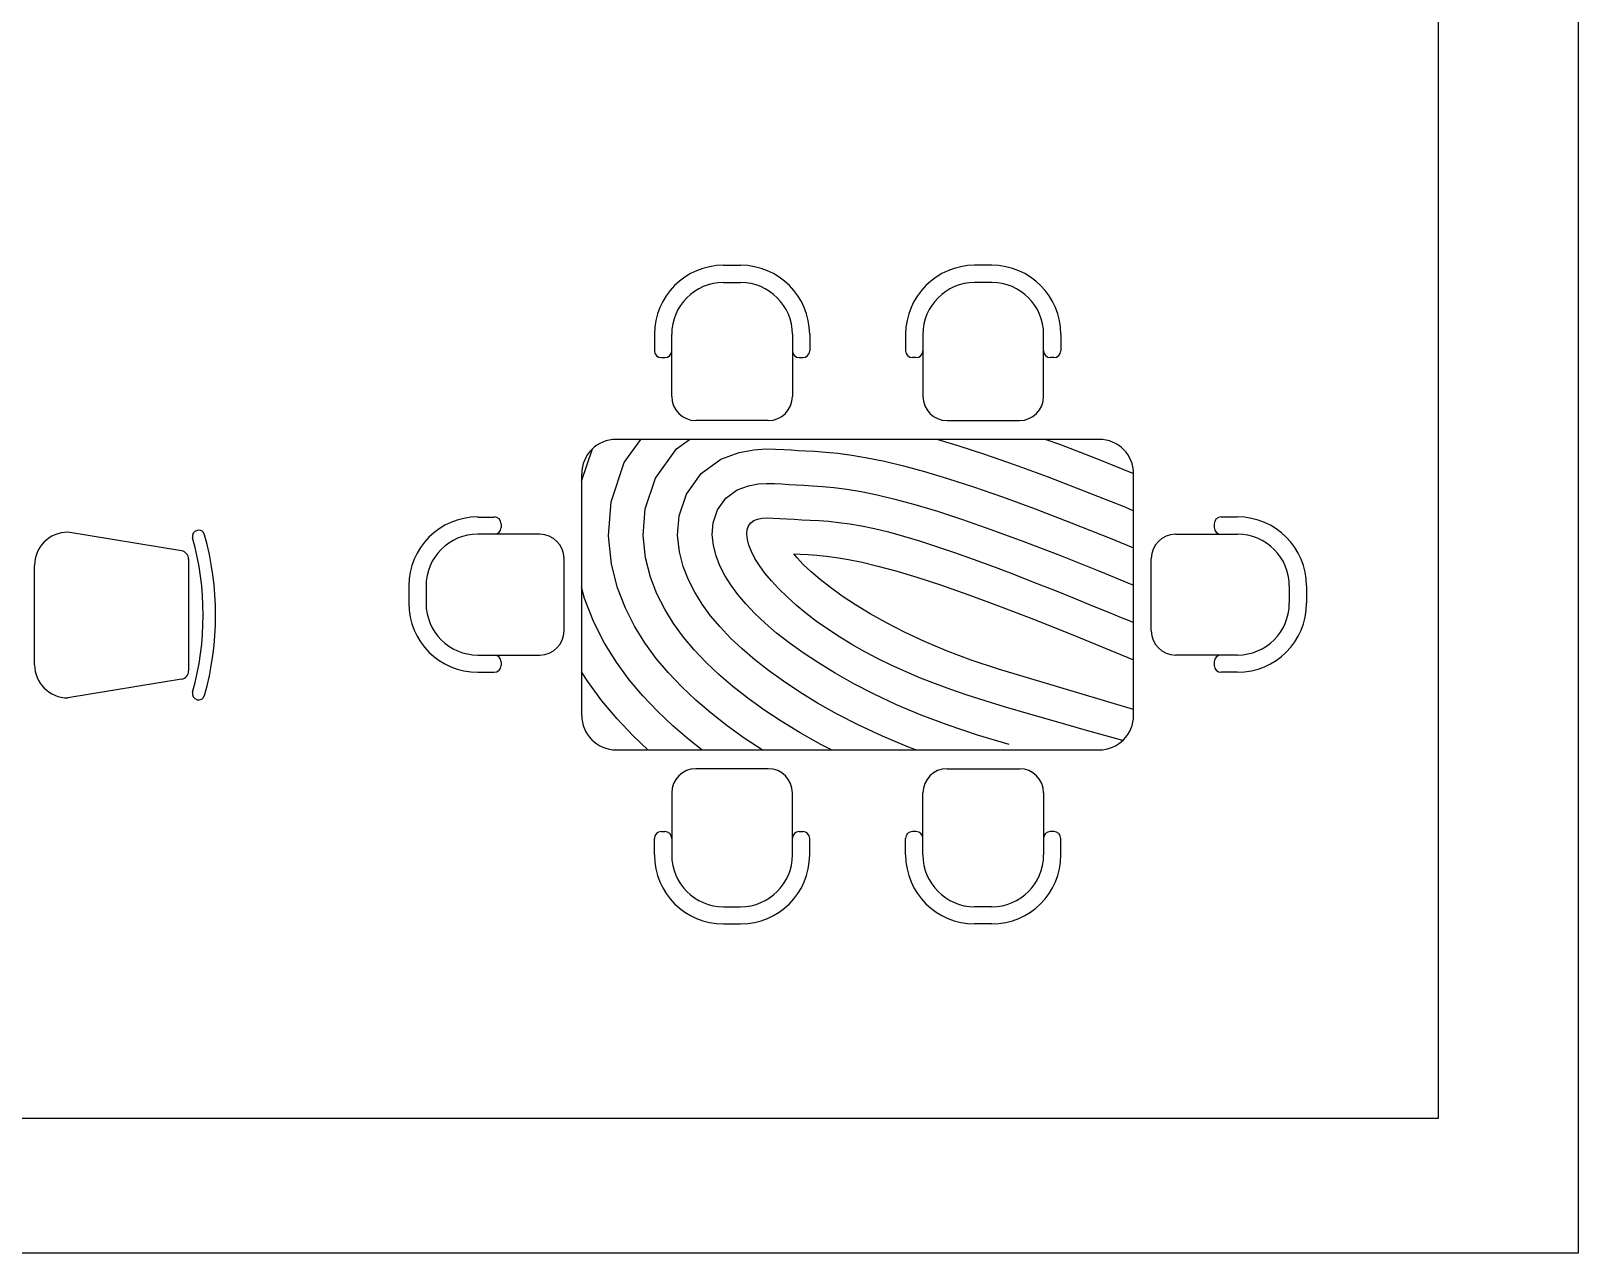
# Model space of a CAD drawing. Header units: inches. Extents: x 5.3 to 47.8, y 15.8 to 40.6.
# Drawn here: x 22.571 to 26.308, y 15.778 to 18.73 of the extents above; entities that cross this region are included whole.
import ezdxf

# ---------------------------------------------------------------- set-up
doc = ezdxf.new("R2010")
doc.units = ezdxf.units.IN
doc.header["$MEASUREMENT"] = 0
doc.layers.add('02', color=2, linetype='Continuous')
doc.layers.add('kadrbm', color=4, linetype='Continuous')

# ---------------------------------------------------------------- blocks, each defined once
blk = doc.blocks.new('kadrbm')
at = {"layer": 'kadrbm', "color": 4}
blk.add_lwpolyline([(0, 0), (0, 24.7972), (21, 24.7972), (21, 0), (0, 0)], close=True, dxfattribs=at)
blk.add_lwpolyline([(20.6631, 0.3257), (20.6631, 24.4603), (0.3369, 24.4603), (0.3369, 0.3257), (20.6631, 0.3257)], dxfattribs=at)

msp = doc.modelspace()

# ---------------------------------------------------------------- linework, layer by layer
at = {"layer": '02'}
for p, q in [((24.2437, 18.1637, -0.1714), (24.2853, 18.1637, -0.1714)), ((24.8921, 18.1637, -0.1714), (24.8505, 18.1637, -0.1714)), ((24.2437, 18.122, -0.1714), (24.2853, 18.122, -0.1714)), ((24.8921, 18.122, -0.1714), (24.8505, 18.122, -0.1714)), ((24.077, 17.997, -0.1714), (24.077, 17.9574, -0.1714)), ((24.1187, 17.847, -0.1714), (24.1187, 17.997, -0.1714)), ((24.4103, 17.997, -0.1714), (24.4103, 17.847, -0.1714)), ((24.452, 17.997, -0.1714), (24.452, 17.9574, -0.1714)), ((24.6838, 17.997, -0.1714), (24.6838, 17.9574, -0.1714)), ((24.7255, 17.997, -0.1714), (24.7255, 17.847, -0.1714)), ((25.0171, 17.847, -0.1714), (25.0171, 17.997, -0.1714)), ((25.0588, 17.997, -0.1714), (25.0588, 17.9574, -0.1714)), ((24.0937, 17.9407, -0.1714), (24.102, 17.9407, -0.1714)), ((24.427, 17.9407, -0.1714), (24.4353, 17.9407, -0.1714)), ((24.7088, 17.9407, -0.1714), (24.7005, 17.9407, -0.1714)), ((25.0421, 17.9407, -0.1714), (25.0338, 17.9407, -0.1714)), ((24.352, 17.7887, -0.1714), (24.177, 17.7887, -0.1714)), ((24.7838, 17.7887, -0.1714), (24.9588, 17.7887, -0.1714)), ((23.9012, 17.6426, -0.1714), (23.9272, 17.7203, -0.1714)), ((25.1512, 17.7432, -0.1714), (23.9846, 17.7432, -0.1714)), ((24.0041, 17.6876, -0.1714), (24.0439, 17.7432, -0.1714)), ((24.0792, 17.6493, -0.1714), (24.13, 17.7204, -0.1714)), ((24.13, 17.7204, -0.1714), (24.1616, 17.7432, -0.1714)), ((24.2818, 17.7119, -0.1714), (24.3175, 17.7183, -0.1714)), ((24.3175, 17.7183, -0.1714), (24.3458, 17.7201, -0.1714)), ((24.3458, 17.7201, -0.1714), (24.3692, 17.7198, -0.1714)), ((24.3692, 17.7198, -0.1714), (24.3894, 17.7188, -0.1714)), ((24.3894, 17.7188, -0.1714), (24.4073, 17.7176, -0.1714)), ((24.4073, 17.7176, -0.1714), (24.424, 17.7166, -0.1714)), ((24.424, 17.7166, -0.1714), (24.4421, 17.7156, -0.1714)), ((24.4421, 17.7156, -0.1714), (24.4641, 17.7145, -0.1714)), ((24.4641, 17.7145, -0.1714), (24.4901, 17.7126, -0.1714)), ((24.7612, 17.7432, -0.1714), (24.8102, 17.7285, -0.1714)), ((24.8102, 17.7285, -0.1714), (24.8746, 17.7075, -0.1714)), ((25.0228, 17.7432, -0.1714), (25.0551, 17.7313, -0.1714)), ((25.0551, 17.7313, -0.1714), (25.1448, 17.6969, -0.1714)), ((23.9724, 17.5924, -0.1714), (24.0041, 17.6876, -0.1714)), ((24.1899, 17.6609, -0.1714), (24.2373, 17.6952, -0.1714)), ((24.2373, 17.6952, -0.1714), (24.2818, 17.7119, -0.1714)), ((24.4901, 17.7126, -0.1714), (24.5201, 17.7097, -0.1714)), ((24.5201, 17.7097, -0.1714), (24.5538, 17.7052, -0.1714)), ((24.5538, 17.7052, -0.1714), (24.5912, 17.6989, -0.1714)), ((24.5912, 17.6989, -0.1714), (24.6326, 17.6905, -0.1714)), ((24.6326, 17.6905, -0.1714), (24.6784, 17.6796, -0.1714)), ((24.6784, 17.6796, -0.1714), (24.7291, 17.6659, -0.1714)), ((24.8746, 17.7075, -0.1714), (24.9461, 17.6826, -0.1714)), ((24.9461, 17.6826, -0.1714), (25.0257, 17.6533, -0.1714)), ((25.1448, 17.6969, -0.1714), (25.2346, 17.661, -0.1714)), ((23.9012, 17.6599, -0.1714), (23.9012, 17.0766, -0.1714)), ((24.0546, 17.5756, -0.1714), (24.0792, 17.6493, -0.1714)), ((24.1543, 17.6111, -0.1714), (24.1899, 17.6609, -0.1714)), ((24.7291, 17.6659, -0.1714), (24.7853, 17.649, -0.1714)), ((24.7853, 17.649, -0.1714), (24.848, 17.6286, -0.1714)), ((25.0257, 17.6533, -0.1714), (25.1144, 17.6193, -0.1714)), ((25.2346, 17.0766, -0.1714), (25.2346, 17.6599, -0.1714)), ((24.1368, 17.5588, -0.1714), (24.1543, 17.6111, -0.1714)), ((24.2498, 17.6013, -0.1714), (24.2771, 17.6211, -0.1714)), ((24.2771, 17.6211, -0.1714), (24.304, 17.6313, -0.1714)), ((24.304, 17.6313, -0.1714), (24.3274, 17.6355, -0.1714)), ((24.3274, 17.6355, -0.1714), (24.3479, 17.6367, -0.1714)), ((24.3479, 17.6367, -0.1714), (24.3667, 17.6365, -0.1714)), ((24.3667, 17.6365, -0.1714), (24.3846, 17.6356, -0.1714)), ((24.3846, 17.6356, -0.1714), (24.4019, 17.6345, -0.1714)), ((24.4019, 17.6345, -0.1714), (24.4192, 17.6334, -0.1714)), ((24.4192, 17.6334, -0.1714), (24.4377, 17.6324, -0.1714)), ((24.4377, 17.6324, -0.1714), (24.4589, 17.6313, -0.1714)), ((24.4589, 17.6313, -0.1714), (24.4831, 17.6296, -0.1714)), ((24.4831, 17.6296, -0.1714), (24.5105, 17.6269, -0.1714)), ((24.5105, 17.6269, -0.1714), (24.5414, 17.6228, -0.1714)), ((24.5414, 17.6228, -0.1714), (24.576, 17.617, -0.1714)), ((24.576, 17.617, -0.1714), (24.6147, 17.6091, -0.1714)), ((24.6147, 17.6091, -0.1714), (24.6579, 17.5988, -0.1714)), ((24.848, 17.6286, -0.1714), (24.918, 17.6042, -0.1714)), ((24.918, 17.6042, -0.1714), (24.9964, 17.5753, -0.1714)), ((25.1144, 17.6193, -0.1714), (25.213, 17.5799, -0.1714)), ((23.9657, 17.5099, -0.1714), (23.9724, 17.5924, -0.1714)), ((24.0494, 17.511, -0.1714), (24.0546, 17.5756, -0.1714)), ((24.2191, 17.542, -0.1714), (24.2293, 17.5728, -0.1714)), ((24.2293, 17.5728, -0.1714), (24.2498, 17.6013, -0.1714)), ((24.6579, 17.5988, -0.1714), (24.7062, 17.5857, -0.1714)), ((24.7062, 17.5857, -0.1714), (24.7604, 17.5695, -0.1714)), ((24.7604, 17.5695, -0.1714), (24.8214, 17.5496, -0.1714)), ((24.9964, 17.5753, -0.1714), (25.084, 17.5417, -0.1714)), ((25.213, 17.5799, -0.1714), (25.2346, 17.571, -0.1714)), ((23.6503, 17.5557, -0.1714), (23.69, 17.5557, -0.1714)), ((23.7066, 17.5391, -0.1714), (23.7066, 17.5307, -0.1714)), ((24.1331, 17.5121, -0.1714), (24.1368, 17.5588, -0.1714)), ((24.2167, 17.5131, -0.1714), (24.2191, 17.542, -0.1714)), ((24.3013, 17.5252, -0.1714), (24.3044, 17.5345, -0.1714)), ((24.3044, 17.5345, -0.1714), (24.3097, 17.5418, -0.1714)), ((24.3097, 17.5418, -0.1714), (24.317, 17.5471, -0.1714)), ((24.317, 17.5471, -0.1714), (24.3262, 17.5506, -0.1714)), ((24.3262, 17.5506, -0.1714), (24.3373, 17.5526, -0.1714)), ((24.3373, 17.5526, -0.1714), (24.35, 17.5533, -0.1714)), ((24.35, 17.5533, -0.1714), (24.3642, 17.5532, -0.1714)), ((24.3642, 17.5532, -0.1714), (24.3798, 17.5524, -0.1714)), ((24.3798, 17.5524, -0.1714), (24.3966, 17.5513, -0.1714)), ((24.3966, 17.5513, -0.1714), (24.4145, 17.5502, -0.1714)), ((24.4145, 17.5502, -0.1714), (24.4333, 17.5492, -0.1714)), ((24.4333, 17.5492, -0.1714), (24.4533, 17.5483, -0.1714)), ((24.4533, 17.5483, -0.1714), (24.4746, 17.547, -0.1714)), ((24.4746, 17.547, -0.1714), (24.4974, 17.5453, -0.1714)), ((24.4974, 17.5453, -0.1714), (24.5221, 17.5428, -0.1714)), ((24.5221, 17.5428, -0.1714), (24.5487, 17.5392, -0.1714)), ((24.5487, 17.5392, -0.1714), (24.5775, 17.5343, -0.1714)), ((24.5775, 17.5343, -0.1714), (24.6087, 17.5278, -0.1714)), ((24.6087, 17.5278, -0.1714), (24.6425, 17.5196, -0.1714)), ((24.8214, 17.5496, -0.1714), (24.89, 17.5257, -0.1714)), ((25.084, 17.5417, -0.1714), (25.1817, 17.5027, -0.1714)), ((25.4292, 17.5391, -0.1714), (25.4292, 17.5307, -0.1714)), ((25.4855, 17.5557, -0.1714), (25.4459, 17.5557, -0.1714)), ((22.9348, 17.4737), (22.6598, 17.5189)), ((23.8003, 17.5141, -0.1714), (23.6503, 17.5141, -0.1714)), ((23.973, 17.4418, -0.1714), (23.9657, 17.5099, -0.1714)), ((24.0552, 17.4567, -0.1714), (24.0494, 17.511, -0.1714)), ((24.1374, 17.4717, -0.1714), (24.1331, 17.5121, -0.1714)), ((24.2196, 17.4866, -0.1714), (24.2167, 17.5131, -0.1714)), ((24.3004, 17.5142, -0.1714), (24.3013, 17.5252, -0.1714)), ((24.3018, 17.5016, -0.1714), (24.3004, 17.5142, -0.1714)), ((24.3054, 17.4875, -0.1714), (24.3018, 17.5016, -0.1714)), ((24.6425, 17.5196, -0.1714), (24.6787, 17.5096, -0.1714)), ((24.6787, 17.5096, -0.1714), (24.7174, 17.4979, -0.1714)), ((24.7174, 17.4979, -0.1714), (24.7584, 17.4847, -0.1714)), ((24.89, 17.5257, -0.1714), (24.9671, 17.4973, -0.1714)), ((24.9671, 17.4973, -0.1714), (25.0536, 17.4641, -0.1714)), ((25.1817, 17.5027, -0.1714), (25.2346, 17.4809, -0.1714)), ((25.3355, 17.5141, -0.1714), (25.4855, 17.5141, -0.1714)), ((22.9516, 17.454), (22.9516, 17.1838)), ((23.8587, 17.2807, -0.1714), (23.8587, 17.4557, -0.1714)), ((24.0671, 17.4105, -0.1714), (24.0552, 17.4567, -0.1714)), ((24.1466, 17.4362, -0.1714), (24.1374, 17.4717, -0.1714)), ((24.226, 17.4619, -0.1714), (24.2196, 17.4866, -0.1714)), ((24.2353, 17.4381, -0.1714), (24.226, 17.4619, -0.1714)), ((24.3114, 17.4722, -0.1714), (24.3054, 17.4875, -0.1714)), ((24.3198, 17.4557, -0.1714), (24.3114, 17.4722, -0.1714)), ((24.3306, 17.4383, -0.1714), (24.3198, 17.4557, -0.1714)), ((24.4221, 17.4567, -0.1714), (24.4136, 17.4668, -0.1714)), ((24.4136, 17.4668, -0.1714), (24.4289, 17.466, -0.1714)), ((24.4374, 17.4405, -0.1714), (24.4221, 17.4567, -0.1714)), ((24.4289, 17.466, -0.1714), (24.4485, 17.4649, -0.1714)), ((24.4485, 17.4649, -0.1714), (24.469, 17.4635, -0.1714)), ((24.469, 17.4635, -0.1714), (24.4915, 17.4613, -0.1714)), ((24.4915, 17.4613, -0.1714), (24.5167, 17.458, -0.1714)), ((24.5167, 17.458, -0.1714), (24.5455, 17.4531, -0.1714)), ((24.5455, 17.4531, -0.1714), (24.5787, 17.4464, -0.1714)), ((24.7584, 17.4847, -0.1714), (24.8015, 17.4701, -0.1714)), ((24.8015, 17.4701, -0.1714), (24.8466, 17.454, -0.1714)), ((24.8466, 17.454, -0.1714), (24.8937, 17.4366, -0.1714)), ((25.0536, 17.4641, -0.1714), (25.1504, 17.4255, -0.1714)), ((25.2772, 17.2807, -0.1714), (25.2772, 17.4557, -0.1714)), ((22.5798, 17.1989), (22.5798, 17.4389)), ((23.9877, 17.3848, -0.1714), (23.973, 17.4418, -0.1714)), ((24.1591, 17.4039, -0.1714), (24.1466, 17.4362, -0.1714)), ((24.2471, 17.4148, -0.1714), (24.2353, 17.4381, -0.1714)), ((24.3439, 17.4201, -0.1714), (24.3306, 17.4383, -0.1714)), ((24.3595, 17.4013, -0.1714), (24.3439, 17.4201, -0.1714)), ((24.4559, 17.4231, -0.1714), (24.4374, 17.4405, -0.1714)), ((24.4775, 17.4046, -0.1714), (24.4559, 17.4231, -0.1714)), ((24.5787, 17.4464, -0.1714), (24.6168, 17.4373, -0.1714)), ((24.6168, 17.4373, -0.1714), (24.6605, 17.4254, -0.1714)), ((24.6605, 17.4254, -0.1714), (24.7107, 17.4104, -0.1714)), ((24.8937, 17.4366, -0.1714), (24.9426, 17.4181, -0.1714)), ((24.9426, 17.4181, -0.1714), (24.993, 17.3985, -0.1714)), ((25.1504, 17.4255, -0.1714), (25.2346, 17.3908, -0.1714)), ((23.4837, 17.3891, -0.1714), (23.4837, 17.3474, -0.1714)), ((23.5253, 17.3891, -0.1714), (23.5253, 17.3474, -0.1714)), ((23.9083, 17.3591, -0.1714), (23.9012, 17.3863, -0.1714)), ((24.0069, 17.3357, -0.1714), (23.9877, 17.3848, -0.1714)), ((24.083, 17.3698, -0.1714), (24.0671, 17.4105, -0.1714)), ((24.1745, 17.3738, -0.1714), (24.1591, 17.4039, -0.1714)), ((24.2615, 17.3917, -0.1714), (24.2471, 17.4148, -0.1714)), ((24.2783, 17.3687, -0.1714), (24.2615, 17.3917, -0.1714)), ((24.3774, 17.382, -0.1714), (24.3595, 17.4013, -0.1714)), ((24.3973, 17.3625, -0.1714), (24.3774, 17.382, -0.1714)), ((24.5024, 17.3851, -0.1714), (24.4775, 17.4046, -0.1714)), ((24.5308, 17.3647, -0.1714), (24.5024, 17.3851, -0.1714)), ((24.7107, 17.4104, -0.1714), (24.7681, 17.3916, -0.1714)), ((24.7681, 17.3916, -0.1714), (24.8338, 17.3688, -0.1714)), ((24.993, 17.3985, -0.1714), (25.0431, 17.3787, -0.1714)), ((25.0431, 17.3787, -0.1714), (25.0912, 17.3594, -0.1714)), ((25.6105, 17.3891, -0.1714), (25.6105, 17.3474, -0.1714)), ((25.6522, 17.3891, -0.1714), (25.6522, 17.3474, -0.1714)), ((23.9307, 17.3016, -0.1714), (23.9083, 17.3591, -0.1714)), ((24.1018, 17.3329, -0.1714), (24.083, 17.3698, -0.1714)), ((24.1924, 17.345, -0.1714), (24.1745, 17.3738, -0.1714)), ((24.2127, 17.3172, -0.1714), (24.1924, 17.345, -0.1714)), ((24.2977, 17.3456, -0.1714), (24.2783, 17.3687, -0.1714)), ((24.3197, 17.3224, -0.1714), (24.2977, 17.3456, -0.1714)), ((24.4193, 17.3428, -0.1714), (24.3973, 17.3625, -0.1714)), ((24.443, 17.3231, -0.1714), (24.4193, 17.3428, -0.1714)), ((24.5627, 17.3436, -0.1714), (24.5308, 17.3647, -0.1714)), ((24.5981, 17.3219, -0.1714), (24.5627, 17.3436, -0.1714)), ((24.8338, 17.3688, -0.1714), (24.9084, 17.3414, -0.1714)), ((24.9084, 17.3414, -0.1714), (24.9928, 17.3089, -0.1714)), ((25.0912, 17.3594, -0.1714), (25.1353, 17.3415, -0.1714)), ((25.1353, 17.3415, -0.1714), (25.1736, 17.3259, -0.1714)), ((24.0292, 17.2919, -0.1714), (24.0069, 17.3357, -0.1714)), ((24.1232, 17.2984, -0.1714), (24.1018, 17.3329, -0.1714)), ((24.2355, 17.2901, -0.1714), (24.2127, 17.3172, -0.1714)), ((24.3444, 17.2991, -0.1714), (24.3197, 17.3224, -0.1714)), ((24.4685, 17.3036, -0.1714), (24.443, 17.3231, -0.1714)), ((24.4955, 17.2845, -0.1714), (24.4685, 17.3036, -0.1714)), ((24.6374, 17.2997, -0.1714), (24.5981, 17.3219, -0.1714)), ((24.9928, 17.3089, -0.1714), (25.0878, 17.271, -0.1714)), ((25.1736, 17.3259, -0.1714), (25.2041, 17.3133, -0.1714)), ((25.2041, 17.3133, -0.1714), (25.2251, 17.3046, -0.1714)), ((25.2251, 17.3046, -0.1714), (25.2346, 17.3007, -0.1714)), ((23.9565, 17.2509, -0.1714), (23.9307, 17.3016, -0.1714)), ((24.0541, 17.2517, -0.1714), (24.0292, 17.2919, -0.1714)), ((24.1471, 17.2658, -0.1714), (24.1232, 17.2984, -0.1714)), ((24.2608, 17.2634, -0.1714), (24.2355, 17.2901, -0.1714)), ((24.372, 17.2755, -0.1714), (24.3444, 17.2991, -0.1714)), ((24.4025, 17.2517, -0.1714), (24.372, 17.2755, -0.1714)), ((24.524, 17.2659, -0.1714), (24.4955, 17.2845, -0.1714)), ((24.5538, 17.2479, -0.1714), (24.524, 17.2659, -0.1714)), ((24.6809, 17.2773, -0.1714), (24.6374, 17.2997, -0.1714)), ((24.7292, 17.2548, -0.1714), (24.6809, 17.2773, -0.1714)), ((25.0878, 17.271, -0.1714), (25.2346, 17.2106, -0.1714)), ((23.985, 17.2051, -0.1714), (23.9565, 17.2509, -0.1714)), ((24.0815, 17.2143, -0.1714), (24.0541, 17.2517, -0.1714)), ((24.1733, 17.2345, -0.1714), (24.1471, 17.2658, -0.1714)), ((24.2019, 17.2044, -0.1714), (24.1733, 17.2345, -0.1714)), ((24.2887, 17.2371, -0.1714), (24.2608, 17.2634, -0.1714)), ((24.3192, 17.211, -0.1714), (24.2887, 17.2371, -0.1714)), ((24.4361, 17.2275, -0.1714), (24.4025, 17.2517, -0.1714)), ((24.5849, 17.2304, -0.1714), (24.5538, 17.2479, -0.1714)), ((24.6172, 17.2135, -0.1714), (24.5849, 17.2304, -0.1714)), ((24.7829, 17.2323, -0.1714), (24.7292, 17.2548, -0.1714)), ((24.8423, 17.2099, -0.1714), (24.7829, 17.2323, -0.1714)), ((23.6503, 17.2224, -0.1714), (23.8003, 17.2224, -0.1714)), ((23.7066, 17.2057, -0.1714), (23.7066, 17.1974, -0.1714)), ((24.0159, 17.1628, -0.1714), (23.985, 17.2051, -0.1714)), ((24.1112, 17.179, -0.1714), (24.0815, 17.2143, -0.1714)), ((24.2329, 17.1751, -0.1714), (24.2019, 17.2044, -0.1714)), ((24.3525, 17.185, -0.1714), (24.3192, 17.211, -0.1714)), ((24.473, 17.2031, -0.1714), (24.4361, 17.2275, -0.1714)), ((24.5136, 17.1782, -0.1714), (24.473, 17.2031, -0.1714)), ((24.6505, 17.1972, -0.1714), (24.6172, 17.2135, -0.1714)), ((24.6848, 17.1816, -0.1714), (24.6505, 17.1972, -0.1714)), ((24.9081, 17.1878, -0.1714), (24.8423, 17.2099, -0.1714)), ((25.4855, 17.2224, -0.1714), (25.3355, 17.2224, -0.1714)), ((25.4292, 17.2057, -0.1714), (25.4292, 17.1974, -0.1714)), ((22.9348, 17.1641), (22.6598, 17.1189)), ((23.6503, 17.1807, -0.1714), (23.69, 17.1807, -0.1714)), ((23.9159, 17.1584, -0.1714), (23.9012, 17.182, -0.1714)), ((23.9503, 17.1114, -0.1714), (23.9159, 17.1584, -0.1714)), ((24.049, 17.1235, -0.1714), (24.0159, 17.1628, -0.1714)), ((24.143, 17.1454, -0.1714), (24.1112, 17.179, -0.1714)), ((24.2664, 17.1465, -0.1714), (24.2329, 17.1751, -0.1714)), ((24.3888, 17.1589, -0.1714), (24.3525, 17.185, -0.1714)), ((24.4282, 17.1328, -0.1714), (24.3888, 17.1589, -0.1714)), ((24.5583, 17.153, -0.1714), (24.5136, 17.1782, -0.1714)), ((24.7201, 17.1666, -0.1714), (24.6848, 17.1816, -0.1714)), ((24.7561, 17.1524, -0.1714), (24.7201, 17.1666, -0.1714)), ((25.2346, 17.0905, -0.1714), (24.9081, 17.1878, -0.1714)), ((25.4855, 17.1807, -0.1714), (25.4459, 17.1807, -0.1714)), ((24.0842, 17.0864, -0.1714), (24.049, 17.1235, -0.1714)), ((24.1772, 17.1131, -0.1714), (24.143, 17.1454, -0.1714)), ((24.3026, 17.1182, -0.1714), (24.2664, 17.1465, -0.1714)), ((24.3415, 17.0903, -0.1714), (24.3026, 17.1182, -0.1714)), ((24.4713, 17.1064, -0.1714), (24.4282, 17.1328, -0.1714)), ((24.6076, 17.1277, -0.1714), (24.5583, 17.153, -0.1714)), ((24.6617, 17.1024, -0.1714), (24.6076, 17.1277, -0.1714)), ((24.7932, 17.1388, -0.1714), (24.7561, 17.1524, -0.1714)), ((24.8325, 17.1253, -0.1714), (24.7932, 17.1388, -0.1714)), ((24.8759, 17.1114, -0.1714), (24.8325, 17.1253, -0.1714)), ((23.9868, 17.0679, -0.1714), (23.9503, 17.1114, -0.1714)), ((24.1215, 17.0512, -0.1714), (24.0842, 17.0864, -0.1714)), ((24.2137, 17.0819, -0.1714), (24.1772, 17.1131, -0.1714)), ((24.2526, 17.0515, -0.1714), (24.2137, 17.0819, -0.1714)), ((24.3834, 17.0625, -0.1714), (24.3415, 17.0903, -0.1714)), ((24.5188, 17.0796, -0.1714), (24.4713, 17.1064, -0.1714)), ((24.5709, 17.0528, -0.1714), (24.5188, 17.0796, -0.1714)), ((24.7212, 17.0774, -0.1714), (24.6617, 17.1024, -0.1714)), ((24.9248, 17.0965, -0.1714), (24.8759, 17.1114, -0.1714)), ((24.9808, 17.0801, -0.1714), (24.9248, 17.0965, -0.1714)), ((25.0457, 17.0615, -0.1714), (24.9808, 17.0801, -0.1714)), ((24.0253, 17.0274, -0.1714), (23.9868, 17.0679, -0.1714)), ((24.1609, 17.0174, -0.1714), (24.1215, 17.0512, -0.1714)), ((24.2941, 17.0217, -0.1714), (24.2526, 17.0515, -0.1714)), ((24.4291, 17.0345, -0.1714), (24.3834, 17.0625, -0.1714)), ((24.628, 17.0262, -0.1714), (24.5709, 17.0528, -0.1714)), ((24.7864, 17.0529, -0.1714), (24.7212, 17.0774, -0.1714)), ((24.8577, 17.0289, -0.1714), (24.7864, 17.0529, -0.1714)), ((25.121, 17.0403, -0.1714), (25.0457, 17.0615, -0.1714)), ((24.0614, 16.9932, -0.1714), (24.0253, 17.0274, -0.1714)), ((24.1919, 16.9932, -0.1714), (24.1609, 17.0174, -0.1714)), ((24.3371, 16.9932, -0.1714), (24.2941, 17.0217, -0.1714)), ((24.4792, 17.0062, -0.1714), (24.4291, 17.0345, -0.1714)), ((24.5045, 16.9932, -0.1714), (24.4792, 17.0062, -0.1714)), ((24.6904, 17, -0.1714), (24.628, 17.0262, -0.1714)), ((24.9342, 17.0061, -0.1714), (24.8577, 17.0289, -0.1714)), ((25.2083, 17.0158, -0.1714), (25.121, 17.0403, -0.1714)), ((23.9846, 16.9932, -0.1714), (25.1512, 16.9932, -0.1714)), ((24.7083, 16.9932, -0.1714), (24.6904, 17, -0.1714)), ((24.352, 16.9478, -0.1714), (24.177, 16.9478, -0.1714)), ((24.7838, 16.9478, -0.1714), (24.9588, 16.9478, -0.1714)), ((24.1187, 16.8894, -0.1714), (24.1187, 16.7394, -0.1714)), ((24.4103, 16.7394, -0.1714), (24.4103, 16.8894, -0.1714)), ((24.7255, 16.7394, -0.1714), (24.7255, 16.8894, -0.1714)), ((25.0171, 16.8894, -0.1714), (25.0171, 16.7394, -0.1714)), ((24.0937, 16.7957, -0.1714), (24.102, 16.7957, -0.1714)), ((24.427, 16.7957, -0.1714), (24.4353, 16.7957, -0.1714)), ((24.7088, 16.7957, -0.1714), (24.7005, 16.7957, -0.1714)), ((25.0421, 16.7957, -0.1714), (25.0338, 16.7957, -0.1714)), ((24.077, 16.7394, -0.1714), (24.077, 16.7791, -0.1714)), ((24.452, 16.7394, -0.1714), (24.452, 16.7791, -0.1714)), ((24.6838, 16.7394, -0.1714), (24.6838, 16.7791, -0.1714)), ((25.0588, 16.7394, -0.1714), (25.0588, 16.7791, -0.1714)), ((24.2437, 16.6144, -0.1714), (24.2853, 16.6144, -0.1714)), ((24.8921, 16.6144, -0.1714), (24.8505, 16.6144, -0.1714)), ((24.2437, 16.5728, -0.1714), (24.2853, 16.5728, -0.1714)), ((24.8921, 16.5728, -0.1714), (24.8505, 16.5728, -0.1714))]:
    msp.add_line(p, q, dxfattribs=at)
for centre, radius, start, end in [((24.2437, 17.997, -0.1714), 0.1667, 90, 180), ((24.2853, 17.997, -0.1714), 0.1667, 0, 90), ((24.8505, 17.997, -0.1714), 0.1667, 90, 180), ((24.8921, 17.997, -0.1714), 0.1667, 0, 90), ((24.2437, 17.997, -0.1714), 0.125, 90, 180), ((24.2853, 17.997, -0.1714), 0.125, 0, 90), ((24.8505, 17.997, -0.1714), 0.125, 90, 180), ((24.8921, 17.997, -0.1714), 0.125, 0, 90), ((24.0937, 17.9574, -0.1714), 0.0167, 180, 270), ((24.102, 17.9574, -0.1714), 0.0167, 270, 0), ((24.427, 17.9574, -0.1714), 0.0167, 180, 270), ((24.4353, 17.9574, -0.1714), 0.0167, 270, 0), ((24.7005, 17.9574, -0.1714), 0.0167, 180, 270), ((24.7088, 17.9574, -0.1714), 0.0167, 270, 0), ((25.0338, 17.9574, -0.1714), 0.0167, 180, 270), ((25.0421, 17.9574, -0.1714), 0.0167, 270, 0), ((24.177, 17.847, -0.1714), 0.0583, 180, 270), ((24.352, 17.847, -0.1714), 0.0583, 270, 0), ((24.7838, 17.847, -0.1714), 0.0583, 180, 270), ((24.9588, 17.847, -0.1714), 0.0583, 270, 0), ((23.9846, 17.6599, -0.1714), 0.0833, 90, 180), ((25.1512, 17.6599, -0.1714), 0.0833, 0, 90), ((23.6503, 17.3891, -0.1714), 0.1667, 90, 180), ((23.69, 17.5391, -0.1714), 0.0167, 0, 90), ((23.69, 17.5307, -0.1714), 0.0167, 270, 0), ((25.4459, 17.5391, -0.1714), 0.0167, 90, 180), ((25.4459, 17.5307, -0.1714), 0.0167, 180, 270), ((25.4855, 17.3891, -0.1714), 0.1667, 0, 90), ((22.6598, 17.4389), 0.08, 90, 180), ((22.976, 17.5089), 0.015, 15.4901, 194.2842), ((22.293, 17.3189), 0.6939, 344.4325, 15.5675), ((22.2926, 17.3189), 0.7243, 344.423, 15.5299), ((23.6503, 17.3891, -0.1714), 0.125, 90, 180), ((23.8003, 17.4557, -0.1714), 0.0583, 0, 90), ((25.3355, 17.4557, -0.1714), 0.0583, 90, 180), ((25.4855, 17.3891, -0.1714), 0.125, 0, 90), ((22.9316, 17.454), 0.02, 0, 80.6717), ((23.6503, 17.3474, -0.1714), 0.1667, 180, 270), ((23.6503, 17.3474, -0.1714), 0.125, 180, 270), ((25.4855, 17.3474, -0.1714), 0.125, 270, 0), ((25.4855, 17.3474, -0.1714), 0.1667, 270, 0), ((23.8003, 17.2807, -0.1714), 0.0583, 270, 0), ((25.3355, 17.2807, -0.1714), 0.0583, 180, 270), ((22.6598, 17.1989), 0.08, 180, 270), ((23.69, 17.2057, -0.1714), 0.0167, 0, 90), ((23.69, 17.1974, -0.1714), 0.0167, 270, 0), ((25.4459, 17.2057, -0.1714), 0.0167, 90, 180), ((25.4459, 17.1974, -0.1714), 0.0167, 180, 270), ((22.9316, 17.1838), 0.02, 279.3283, 0), ((22.976, 17.129), 0.015, 165.7158, 344.5099), ((23.9846, 17.0766, -0.1714), 0.0833, 180, 270), ((25.1512, 17.0766, -0.1714), 0.0833, 270, 0), ((24.177, 16.8894, -0.1714), 0.0583, 90, 180), ((24.352, 16.8894, -0.1714), 0.0583, 0, 90), ((24.7838, 16.8894, -0.1714), 0.0583, 90, 180), ((24.9588, 16.8894, -0.1714), 0.0583, 0, 90), ((24.0937, 16.7791, -0.1714), 0.0167, 90, 180), ((24.102, 16.7791, -0.1714), 0.0167, 0, 90), ((24.427, 16.7791, -0.1714), 0.0167, 90, 180), ((24.4353, 16.7791, -0.1714), 0.0167, 0, 90), ((24.7005, 16.7791, -0.1714), 0.0167, 90, 180), ((24.7088, 16.7791, -0.1714), 0.0167, 0, 90), ((25.0338, 16.7791, -0.1714), 0.0167, 90, 180), ((25.0421, 16.7791, -0.1714), 0.0167, 0, 90), ((24.2437, 16.7394, -0.1714), 0.1667, 180, 270), ((24.2437, 16.7394, -0.1714), 0.125, 180, 270), ((24.2853, 16.7394, -0.1714), 0.125, 270, 0), ((24.2853, 16.7394, -0.1714), 0.1667, 270, 0), ((24.8505, 16.7394, -0.1714), 0.1667, 180, 270), ((24.8505, 16.7394, -0.1714), 0.125, 180, 270), ((24.8921, 16.7394, -0.1714), 0.125, 270, 0), ((24.8921, 16.7394, -0.1714), 0.1667, 270, 0)]:
    msp.add_arc(centre, radius, start, end, dxfattribs=at)

# ---------------------------------------------------------------- block references
at = {"layer": 'kadrbm'}
msp.add_blockref('kadrbm', (5.3081, 15.7779), dxfattribs=at)

doc.saveas('drawing.dxf')
